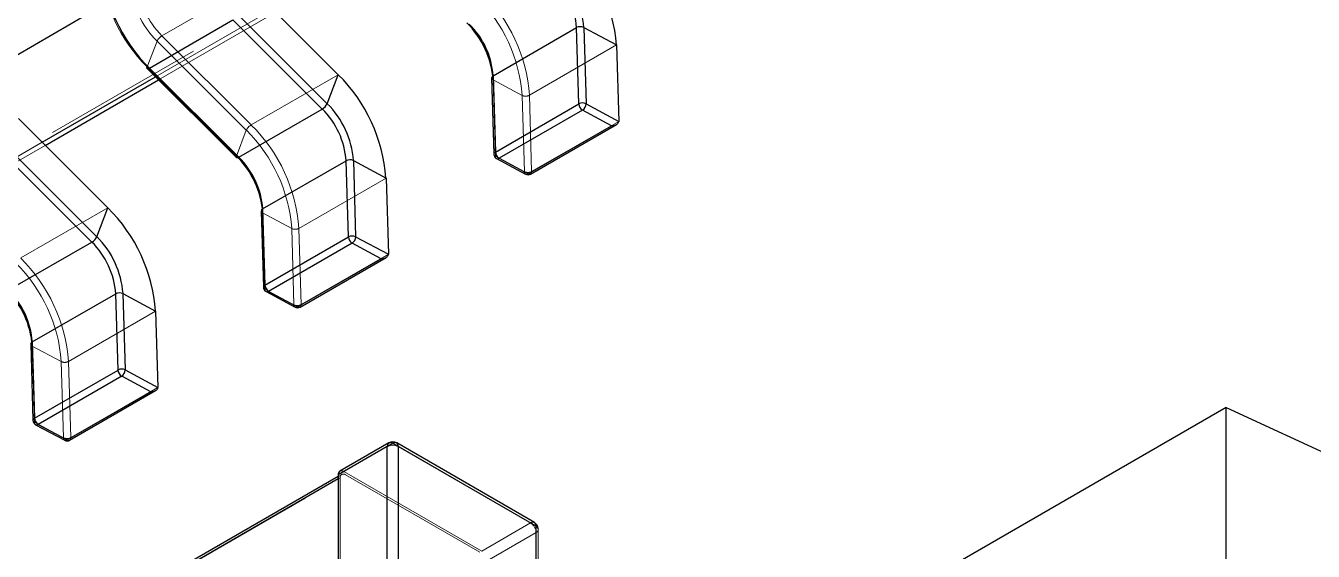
# Model space of a CAD drawing. Header units: millimetres. Extents: x 0 to 841, y 0 to 2287.
# Drawn here: x 615.1 to 625.13, y 235.46 to 239.55 of the extents above; entities that cross this region are included whole.
import ezdxf

# ---------------------------------------------------------------- set-up
doc = ezdxf.new("R2010")
doc.units = ezdxf.units.MM
doc.linetypes.add('HIDDEN', pattern=[1.905, 1.27, -0.635])

msp = doc.modelspace()

# ---------------------------------------------------------------- linework, layer by layer
at = {"color": 7, "linetype": 'HIDDEN', "lineweight": 18}
for p, q in [((619.706, 241.263), (608.056, 234.537)), ((616.839, 239.868), (616.16, 239.476)), ((616.111, 239.156), (617.024, 239.683)), ((616.134, 239.133), (617.047, 239.66)), ((616.122, 239.435), (616.045, 239.234)), ((616.122, 239.435), (616.818, 238.74)), ((616.856, 238.782), (616.16, 239.476)), ((619.703, 239.405), (619.024, 239.013)), ((616.741, 238.539), (616.045, 239.234)), ((617.535, 239.173), (616.856, 238.782)), ((618.759, 238.539), (618.741, 239.133)), ((618.968, 239.012), (618.741, 239.133)), ((618.968, 239.012), (618.985, 238.417)), ((619.042, 238.419), (619.024, 239.013)), ((616.818, 238.74), (616.741, 238.539)), ((619.721, 238.81), (619.042, 238.419)), ((619.042, 238.417), (619.721, 238.809)), ((614.315, 238.119), (615.228, 238.647)), ((614.338, 238.096), (615.251, 238.623)), ((618.985, 238.417), (618.759, 238.539)), ((617.907, 238.368), (617.228, 237.976)), ((615.739, 238.137), (615.06, 237.745)), ((616.963, 237.502), (616.945, 238.096)), ((617.172, 237.975), (616.945, 238.096)), ((617.172, 237.975), (617.189, 237.381)), ((617.246, 237.382), (617.228, 237.976)), ((617.925, 237.774), (617.246, 237.382)), ((617.246, 237.381), (617.925, 237.772)), ((617.189, 237.381), (616.963, 237.502)), ((616.111, 237.331), (615.432, 236.939)), ((615.167, 236.465), (615.149, 237.059)), ((615.376, 236.938), (615.149, 237.059)), ((615.376, 236.938), (615.393, 236.344)), ((615.45, 236.345), (615.432, 236.939)), ((616.129, 236.737), (615.45, 236.345)), ((615.45, 236.344), (616.129, 236.736)), ((615.393, 236.344), (615.167, 236.465)), ((617.578, 236.08), (617.96, 236.301)), ((617.96, 236.301), (619.034, 235.68)), ((616.178, 235.239), (617.592, 236.056)), ((617.562, 236.059), (617.535, 236.043)), ((617.55, 236.031), (617.535, 236.023)), ((617.55, 234.823), (617.55, 236.031)), ((618.653, 235.46), (617.578, 236.08)), ((617.592, 236.056), (618.638, 235.452)), ((619.034, 235.68), (618.653, 235.46)), ((619.094, 235.631), (619.094, 235.637)), ((619.094, 234.39), (619.094, 235.631)), ((618.695, 235.386), (619.077, 235.607)), ((619.077, 235.607), (619.077, 234.366))]:
    msp.add_line(p, q, dxfattribs=at)
at = {"color": 7, "linetype": 'Continuous', "lineweight": 25}
for p, q in [((616.839, 239.868), (617.535, 239.173)), ((614.857, 239.229), (615.739, 239.738)), ((616.752, 239.642), (617.448, 238.947)), ((616.063, 239.225), (616.714, 239.6)), ((617.41, 238.906), (616.714, 239.6)), ((618.741, 239.164), (619.392, 239.54)), ((619.41, 238.946), (619.392, 239.54)), ((619.449, 239.541), (619.466, 238.947)), ((619.449, 239.541), (619.703, 239.405)), ((619.703, 239.405), (619.721, 238.81)), ((615.228, 238.647), (616.111, 239.156)), ((616.045, 239.222), (616.741, 238.527)), ((616.063, 239.225), (616.76, 238.531)), ((617.448, 238.947), (617.535, 239.173)), ((618.73, 239.148), (618.747, 238.554)), ((618.741, 239.164), (618.759, 238.57)), ((615.251, 238.623), (616.134, 239.133)), ((618.759, 238.57), (619.41, 238.946)), ((619.466, 238.947), (619.721, 238.81)), ((616.76, 238.531), (617.41, 238.906)), ((619.439, 238.897), (618.788, 238.522)), ((619.665, 238.776), (619.439, 238.897)), ((615.043, 238.831), (615.739, 238.137)), ((619.015, 238.401), (619.665, 238.776)), ((619.034, 238.399), (619.703, 238.786)), ((615.614, 237.869), (614.918, 238.564)), ((614.956, 238.605), (615.652, 237.911)), ((616.945, 238.128), (617.596, 238.503)), ((617.614, 237.909), (617.596, 238.503)), ((617.653, 238.504), (617.67, 237.91)), ((617.653, 238.504), (617.907, 238.368)), ((618.768, 238.52), (618.995, 238.398)), ((618.788, 238.522), (619.015, 238.401)), ((617.907, 238.368), (617.925, 237.774)), ((615.652, 237.911), (615.739, 238.137)), ((616.934, 238.111), (616.951, 237.517)), ((616.945, 238.128), (616.963, 237.533)), ((614.963, 237.494), (615.614, 237.869)), ((616.963, 237.533), (617.614, 237.909)), ((617.643, 237.861), (616.992, 237.485)), ((617.869, 237.739), (617.643, 237.861)), ((617.67, 237.91), (617.925, 237.774)), ((617.218, 237.364), (617.869, 237.739)), ((617.237, 237.362), (617.907, 237.749)), ((615.149, 237.091), (615.8, 237.466)), ((615.818, 236.872), (615.8, 237.466)), ((615.856, 237.468), (615.874, 236.873)), ((615.856, 237.468), (616.111, 237.331)), ((616.972, 237.483), (617.199, 237.362)), ((616.992, 237.485), (617.218, 237.364)), ((616.111, 237.331), (616.129, 236.737)), ((615.138, 237.074), (615.155, 236.48)), ((615.149, 237.091), (615.167, 236.497)), ((615.167, 236.497), (615.818, 236.872)), ((615.874, 236.873), (616.129, 236.737)), ((615.847, 236.824), (615.196, 236.448)), ((616.073, 236.702), (615.847, 236.824)), ((615.422, 236.327), (616.073, 236.702)), ((615.441, 236.325), (616.111, 236.712)), ((624.455, 236.581), (619.169, 233.529)), ((624.455, 232.551), (624.455, 236.581)), ((624.455, 236.581), (626.331, 235.714)), ((615.176, 236.446), (615.403, 236.325)), ((615.196, 236.448), (615.422, 236.327)), ((617.917, 236.276), (617.535, 236.056)), ((617.93, 236.304), (617.548, 236.083)), ((617.917, 235.035), (617.917, 236.276)), ((619.064, 235.683), (617.99, 236.304)), ((618.002, 236.276), (618.002, 235.035)), ((619.077, 235.656), (618.002, 236.276)), ((617.535, 236.023), (616.135, 235.215)), ((617.535, 236.043), (616.148, 235.242)), ((617.535, 236.056), (617.535, 234.815)), ((619.077, 234.415), (619.077, 235.656))]:
    msp.add_line(p, q, dxfattribs=at)
at = {"color": 7, "linetype": 'Continuous', "lineweight": 25, "flags": 128}
for points in [[(616.045, 239.222), (616.044, 239.222), (616.043, 239.225), (616.043, 239.229), (616.045, 239.234)], [(616.063, 239.225), (616.058, 239.222), (616.053, 239.221), (616.049, 239.22), (616.046, 239.221), (616.045, 239.222)], [(616.76, 238.531), (616.754, 238.528), (616.749, 238.526), (616.745, 238.526), (616.742, 238.526), (616.741, 238.527)]]:
    msp.add_lwpolyline(points, dxfattribs=at)
at = {"color": 7, "linetype": 'HIDDEN', "lineweight": 18, "flags": 128}
msp.add_lwpolyline([(616.741, 238.527), (616.74, 238.528), (616.739, 238.531), (616.74, 238.535), (616.741, 238.539)], dxfattribs=at)
at = {"color": 7, "linetype": 'Continuous', "lineweight": 25}
for centre, radius, start, end in [((618.443, 239.312), 1.263, 4.2082, 45.3418), ((616.94, 240.117), 1.251, 182.8931, 225.4808), ((618.762, 239.494), 0.632, 4.2082, 45.3418), ((618.756, 239.49), 0.695, 4.2082, 45.3418), ((618.049, 239.082), 0.695, 4.2082, 45.3418), ((618.112, 239.118), 0.632, 4.2082, 45.3418), ((619.421, 239.484), 0.0634, 64.6881, 117.6415), ((616.647, 238.275), 1.263, 4.2082, 45.3418), ((618.749, 239.147), 0.0188, 111.999, 176.8107), ((617.361, 238.989), 0.0964, 300.5682, 334.4477), ((616.96, 238.453), 0.695, 4.2082, 45.3418), ((619.439, 238.89), 0.0634, 64.6881, 117.6415), ((619.471, 238.95), 0.0618, 183.8499, 237.3049), ((619.407, 238.948), 0.0597, 302.8618, 359.4273), ((616.966, 238.457), 0.632, 4.2082, 45.3418), ((619.456, 238.93), 0.0367, 239.9949, 241.758), ((616.253, 238.045), 0.695, 4.2082, 45.3418), ((618.766, 238.553), 0.0188, 111.999, 176.8107), ((618.787, 238.555), 0.04, 181.7024, 241.7659), ((618.821, 238.574), 0.0618, 183.8499, 237.3049), ((616.316, 238.081), 0.632, 4.2082, 45.3418), ((617.625, 238.447), 0.0634, 64.6881, 117.6415), ((618.777, 238.539), 0.0205, 246.5275, 305.1118), ((618.806, 238.554), 0.0367, 239.9949, 241.758), ((619.003, 238.417), 0.0205, 246.5275, 305.1118), ((619.014, 238.434), 0.04, 241.7659, 299.9973), ((619.025, 238.417), 0.0195, 236.4293, 294.9652), ((614.851, 237.238), 1.263, 4.2082, 45.3418), ((616.952, 238.11), 0.0188, 111.999, 176.8107), ((615.565, 237.952), 0.0964, 300.5682, 334.4477), ((615.17, 237.42), 0.632, 4.2082, 45.3418), ((615.164, 237.417), 0.695, 4.2082, 45.3418), ((617.643, 237.853), 0.0634, 64.6881, 117.6415), ((617.675, 237.913), 0.0618, 183.8499, 237.3049), ((617.66, 237.893), 0.0367, 239.9949, 241.758), ((617.611, 237.911), 0.0597, 302.8618, 359.4273), ((616.97, 237.516), 0.0188, 111.999, 176.8107), ((617.025, 237.538), 0.0618, 183.8499, 237.3049), ((614.457, 237.008), 0.695, 4.2082, 45.3418), ((614.52, 237.044), 0.632, 4.2082, 45.3418), ((615.829, 237.41), 0.0634, 64.6881, 117.6415), ((616.991, 237.518), 0.04, 181.7024, 241.7659), ((616.981, 237.502), 0.0205, 246.5275, 305.1118), ((617.01, 237.517), 0.0367, 239.9949, 241.758), ((617.207, 237.38), 0.0205, 246.5275, 305.1118), ((617.217, 237.397), 0.04, 241.7659, 299.9973), ((617.229, 237.38), 0.0195, 236.4293, 294.9652), ((615.156, 237.073), 0.0188, 111.999, 176.8107), ((615.847, 236.816), 0.0634, 64.6881, 117.6415), ((615.879, 236.876), 0.0618, 183.8499, 237.3049), ((615.814, 236.874), 0.0597, 302.8618, 359.4273), ((615.864, 236.856), 0.0367, 239.9949, 241.758), ((615.174, 236.479), 0.0188, 111.999, 176.8107), ((615.195, 236.481), 0.04, 181.7024, 241.7659), ((615.229, 236.501), 0.0618, 183.8499, 237.3049), ((615.185, 236.465), 0.0205, 246.5275, 305.1118), ((615.214, 236.481), 0.0367, 239.9949, 241.758), ((615.411, 236.344), 0.0205, 246.5275, 305.1118), ((615.421, 236.36), 0.04, 241.7659, 299.9973), ((615.433, 236.343), 0.0195, 236.4293, 294.9652), ((617.947, 236.279), 0.0302, 125.698, 185.6204), ((617.96, 236.194), 0.0922, 62.6097, 117.3903), ((617.96, 236.252), 0.06, 60.0027, 119.9973), ((617.972, 236.279), 0.0302, 354.3796, 54.302), ((617.565, 236.059), 0.0302, 125.698, 185.6204), ((619.034, 235.631), 0.06, 5.2649, 60.0027), ((619.047, 235.659), 0.0302, 354.3796, 54.302), ((619.064, 235.628), 0.031, 10.3178, 65.2107)]:
    msp.add_arc(centre, radius, start, end, dxfattribs=at)
at = {"color": 7, "linetype": 'HIDDEN', "lineweight": 18}
for centre, radius, start, end in [((616.878, 240.081), 1.188, 182.8931, 225.4808), ((616.605, 239.925), 0.688, 182.8931, 225.4808), ((616.599, 239.922), 0.625, 182.8931, 225.4808), ((617.771, 238.924), 1.2, 4.2082, 45.3418), ((617.765, 238.92), 1.263, 4.2082, 45.3418), ((616.209, 239.393), 0.0964, 120.5682, 154.4477), ((618.749, 239.151), 0.0191, 187.6145, 247.7698), ((618.995, 239.069), 0.0634, 244.6881, 297.6415), ((616.905, 238.699), 0.0964, 120.5682, 154.4477), ((615.975, 237.887), 1.2, 4.2082, 45.3418), ((615.969, 237.883), 1.263, 4.2082, 45.3418), ((618.766, 238.556), 0.0191, 187.6145, 247.7698), ((618.779, 238.537), 0.0202, 174.8789, 237.7893), ((619.012, 238.475), 0.0634, 244.6881, 297.6415), ((619.005, 238.416), 0.0202, 174.8789, 237.7893), ((619.022, 238.415), 0.0198, 305.1375, 6.1747), ((619.003, 238.417), 0.0387, 0.0074, 1.7097), ((616.953, 238.114), 0.0191, 187.6145, 247.7698), ((617.199, 238.032), 0.0634, 244.6881, 297.6415), ((614.172, 236.846), 1.263, 4.2082, 45.3418), ((614.179, 236.85), 1.2, 4.2082, 45.3418), ((616.97, 237.52), 0.0191, 187.6145, 247.7698), ((616.983, 237.5), 0.0202, 174.8789, 237.7893), ((617.216, 237.438), 0.0634, 244.6881, 297.6415), ((617.209, 237.379), 0.0202, 174.8789, 237.7893), ((617.226, 237.378), 0.0198, 305.1375, 6.1747), ((617.207, 237.381), 0.0387, 0.0074, 1.7097), ((615.157, 237.077), 0.0191, 187.6145, 247.7698), ((615.403, 236.995), 0.0634, 244.6881, 297.6415), ((615.174, 236.483), 0.0191, 187.6145, 247.7698), ((615.187, 236.463), 0.0202, 174.8789, 237.7893), ((615.42, 236.401), 0.0634, 244.6881, 297.6415), ((615.413, 236.342), 0.0202, 174.8789, 237.7893), ((615.43, 236.342), 0.0198, 305.1375, 6.1747), ((615.411, 236.344), 0.0387, 0.0074, 1.7097), ((617.942, 236.276), 0.0302, 54.3818, 114.314), ((617.977, 236.276), 0.0302, 65.6861, 125.6182), ((617.56, 236.056), 0.0302, 54.3818, 114.314), ((617.575, 236.035), 0.0262, 50.7967, 189.214), ((619.052, 235.656), 0.0302, 65.6861, 125.6182), ((618.985, 235.602), 0.0922, 2.6055, 57.3945), ((619.065, 235.633), 0.0289, 293.2778, 359.7404)]:
    msp.add_arc(centre, radius, start, end, dxfattribs=at)
at = {"color": 7, "linetype": 'Continuous', "lineweight": 25}
for points, knots in [([(619.665, 238.776), (619.673, 238.777), (619.688, 238.778), (619.705, 238.786), (619.715, 238.795), (619.72, 238.802), (619.72, 238.807), (619.721, 238.809)], [0, 0, 0, 0, 0.309525, 0.615015, 0.758082, 0.88571, 1, 1, 1, 1]), ([(619.721, 238.809), (619.721, 238.809), (619.721, 238.81), (619.721, 238.81), (619.721, 238.81)], [0, 0, 0, 0, 0.560071, 1, 1, 1, 1]), ([(617.869, 237.739), (617.877, 237.74), (617.892, 237.741), (617.909, 237.749), (617.919, 237.758), (617.924, 237.765), (617.924, 237.77), (617.925, 237.772)], [0, 0, 0, 0, 0.309525, 0.615015, 0.758082, 0.88571, 1, 1, 1, 1]), ([(617.925, 237.772), (617.925, 237.773), (617.925, 237.773), (617.925, 237.773), (617.925, 237.774)], [0, 0, 0, 0, 0.560071, 1, 1, 1, 1]), ([(616.073, 236.702), (616.081, 236.703), (616.096, 236.704), (616.113, 236.712), (616.123, 236.721), (616.128, 236.728), (616.128, 236.733), (616.129, 236.736)], [0, 0, 0, 0, 0.309525, 0.615015, 0.758082, 0.88571, 1, 1, 1, 1]), ([(616.129, 236.736), (616.129, 236.736), (616.129, 236.736), (616.129, 236.737), (616.129, 236.737)], [0, 0, 0, 0, 0.560071, 1, 1, 1, 1])]:
    msp.add_open_spline(points, degree=3, knots=knots, dxfattribs=at)

doc.saveas('drawing.dxf')
